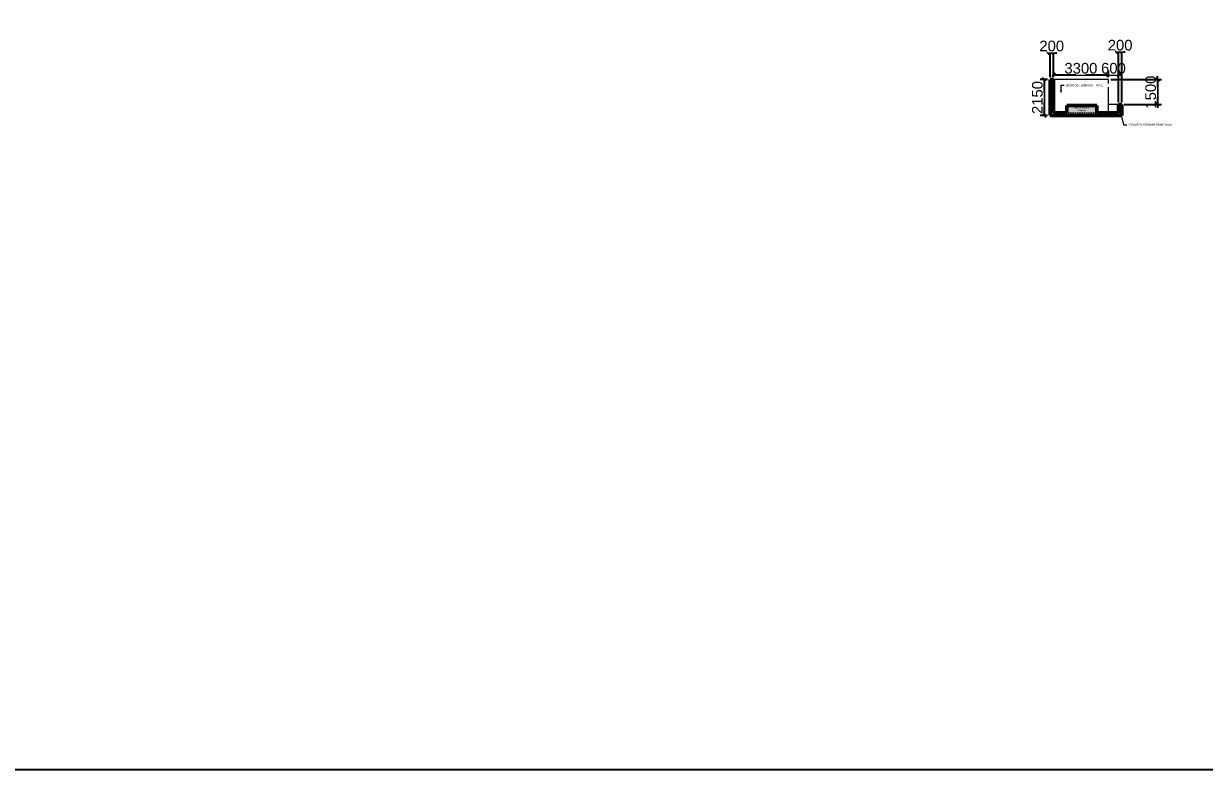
# Model space of a CAD drawing. Header units: millimetres. Extents: x 14826 to 891005, y -311366 to 56117.
# Drawn here: x 763885 to 834670, y -136285 to -91594 of the extents above; entities that cross this region are included whole.
import ezdxf

# ---------------------------------------------------------------- set-up
doc = ezdxf.new("R2010")
doc.units = ezdxf.units.MM
doc.linetypes.add('Dash', pattern=[6.35, 3.175, -3.175])
for name, color, linetype, lineweight in [('A-ANNO-DIMS', 7, 'Continuous', 9), ('A-FLOR-PATT', 7, 'Continuous', 50), ('A-WALL', 7, 'Continuous', 9), ('A-WALL-HDLN', 7, 'Dash', 9), ('A-WALL-PATT', 7, 'Continuous', 50), ('G-ANNO-TEXT', 7, 'Continuous', 9), ('S-FNDN', 7, 'Continuous', 9), ('S-FNDN-IDEN', 7, 'Continuous', 9)]:
    doc.layers.add(name, color=color, linetype=linetype, lineweight=lineweight)
doc.styles.add('Arial', font='arial.ttf', dxfattribs={"height": 636.361708})
doc.styles.add('Arial_1', font='arial.ttf', dxfattribs={"height": 636.4})
doc.dimstyles.new('Greene_Arch_tick_-_2_5mm_Arial', dxfattribs={"dimscale": 304.8, "dimtxt": 255.06485, "dimasz": 0.656168, "dimexe": 0.787402, "dimexo": 0.492126, "dimgap": 0.246063, "dimtad": 1, "dimdec": 0, "dimzin": 0, "dimdsep": 46, "dimtxsty": 'Arial', "dimblk1": 'OBLIQUE', "dimblk2": 'OBLIQUE', "dimsah": 1, "dimcen": 0.09, "dimazin": 0, "dimtfac": 1, "dimtdec": 4, "dimtix": 1, "dimtmove": 0, "dimatfit": 3, "dimfxl": 1, "dimtvp": 1, "dimtfill": 1, "dimtolj": 1, "dimtzin": 0, "dimarcsym": 2})

# ---------------------------------------------------------------- blocks, each defined once
blk = doc.blocks.new('_Oblique')
at = {"color": 0, "linetype": 'ByBlock', "lineweight": -2}
blk.add_line((-0.5, -0.5), (0.5, 0.5), dxfattribs=at)
blk = doc.blocks.new('*D841')
at = {"layer": 'A-ANNO-DIMS', "color": 0, "lineweight": -2, "transparency": 16777216}
for p, q in [((831852, -94948), (831852, -94748)), ((829068, -94948), (832092, -94948)), ((831852, -94948), (831852, -96448)), ((829868, -96448), (832092, -96448)), ((831852, -96448), (831852, -96648))]:
    blk.add_line(p, q, dxfattribs=at)
at = {"layer": 'Defpoints', "color": 0, "transparency": 16777216}
for p in [(828918, -94948), (829718, -96448)]:
    blk.add_point(p, dxfattribs=at)
at = {"layer": 'A-ANNO-DIMS', "color": 0, "lineweight": -2, "transparency": 16777216, "xscale": 200, "yscale": 200, "zscale": 200}
for p, rotation in [((831852, -94948), 270), ((831852, -96448), 90)]:
    blk.add_blockref('_Oblique', p, dxfattribs=dict(at, rotation=rotation))
at = {"layer": 'A-ANNO-DIMS', "color": 0, "transparency": 16777216, "insert": (831452, -95698), "char_height": 636.4, "width": 461.47, "attachment_point": 5, "rotation": 90, "style": 'Arial', "bg_fill": 3, "box_fill_scale": 1.1, "bg_fill_color": 256, "bg_fill_true_color": 13158600, "bg_fill_transparency": 0}
blk.add_mtext('\\A1;1500', dxfattribs=at)
at = {"layer": 'Defpoints', "color": 0, "transparency": 16777216}
blk.add_point((831852, -96448), dxfattribs=at)
blk = doc.blocks.new('*D844')
at = {"layer": 'A-ANNO-DIMS', "color": 0, "lineweight": -2, "transparency": 16777216}
for p, q in [((825268, -94948), (824819, -94948)), ((825059, -94948), (825059, -97098)), ((825268, -97098), (824819, -97098))]:
    blk.add_line(p, q, dxfattribs=at)
at = {"layer": 'Defpoints', "color": 0, "transparency": 16777216}
for p in [(825418, -94948), (825418, -97098)]:
    blk.add_point(p, dxfattribs=at)
at = {"layer": 'A-ANNO-DIMS', "color": 0, "lineweight": -2, "transparency": 16777216, "xscale": 200, "yscale": 200, "zscale": 200}
for p, rotation in [((825059, -94948), 90), ((825059, -97098), 270)]:
    blk.add_blockref('_Oblique', p, dxfattribs=dict(at, rotation=rotation))
at = {"layer": 'A-ANNO-DIMS', "color": 0, "transparency": 16777216, "insert": (824659, -96023), "char_height": 636.4, "width": 461.47, "attachment_point": 5, "rotation": 90, "style": 'Arial', "bg_fill": 3, "box_fill_scale": 1.1, "bg_fill_color": 256, "bg_fill_true_color": 13158600, "bg_fill_transparency": 0}
blk.add_mtext('\\A1;2150', dxfattribs=at)
at = {"layer": 'Defpoints', "color": 0, "transparency": 16777216}
blk.add_point((825059, -97098), dxfattribs=at)
blk = doc.blocks.new('*D845')
at = {"layer": 'A-ANNO-DIMS', "color": 0, "lineweight": -2, "transparency": 16777216}
for p, q in [((825418, -93337), (825218, -93337)), ((825418, -94798), (825418, -93097)), ((825418, -93337), (825618, -93337)), ((825618, -94798), (825618, -93097)), ((825618, -93337), (825818, -93337))]:
    blk.add_line(p, q, dxfattribs=at)
at = {"layer": 'Defpoints', "color": 0, "transparency": 16777216}
for p in [(825418, -94948), (825618, -94948)]:
    blk.add_point(p, dxfattribs=at)
at = {"layer": 'A-ANNO-DIMS', "color": 0, "lineweight": -2, "transparency": 16777216, "xscale": 200, "yscale": 200, "zscale": 200}
blk.add_blockref('_Oblique', (825418, -93337), dxfattribs=at)
at = {"layer": 'A-ANNO-DIMS', "color": 0, "lineweight": -2, "transparency": 16777216, "xscale": 200, "yscale": 200, "zscale": 200, "rotation": 180}
blk.add_blockref('_Oblique', (825618, -93337), dxfattribs=at)
at = {"layer": 'A-ANNO-DIMS', "color": 0, "transparency": 16777216, "insert": (825518, -92937), "char_height": 636.4, "width": 346.1, "attachment_point": 5, "style": 'Arial', "bg_fill": 3, "box_fill_scale": 1.1, "bg_fill_color": 256, "bg_fill_true_color": 13158600, "bg_fill_transparency": 0}
blk.add_mtext('\\A1;200', dxfattribs=at)
at = {"layer": 'Defpoints', "color": 0, "transparency": 16777216}
blk.add_point((825618, -93337), dxfattribs=at)
blk = doc.blocks.new('*D846')
at = {"layer": 'A-ANNO-DIMS', "color": 0, "lineweight": -2, "transparency": 16777216}
for p, q in [((825618, -94798), (825618, -94432)), ((825618, -94672), (828918, -94672)), ((828918, -94798), (828918, -94432))]:
    blk.add_line(p, q, dxfattribs=at)
at = {"layer": 'Defpoints', "color": 0, "transparency": 16777216}
for p in [(828918, -94672), (825618, -94948), (828918, -94948)]:
    blk.add_point(p, dxfattribs=at)
at = {"layer": 'A-ANNO-DIMS', "color": 0, "lineweight": -2, "transparency": 16777216, "xscale": 200, "yscale": 200, "zscale": 200, "rotation": 180}
blk.add_blockref('_Oblique', (825618, -94672), dxfattribs=at)
at = {"layer": 'A-ANNO-DIMS', "color": 0, "lineweight": -2, "transparency": 16777216, "xscale": 200, "yscale": 200, "zscale": 200}
blk.add_blockref('_Oblique', (828918, -94672), dxfattribs=at)
at = {"layer": 'A-ANNO-DIMS', "color": 0, "transparency": 16777216, "insert": (827268, -94272), "char_height": 636.4, "width": 461.47, "attachment_point": 5, "style": 'Arial', "bg_fill": 3, "box_fill_scale": 1.1, "bg_fill_color": 256, "bg_fill_true_color": 13158600, "bg_fill_transparency": 0}
blk.add_mtext('\\A1;3300', dxfattribs=at)
blk = doc.blocks.new('*D847')
at = {"layer": 'A-ANNO-DIMS', "color": 0, "lineweight": -2, "transparency": 16777216}
for p, q in [((828918, -94672), (828718, -94672)), ((828918, -94798), (828918, -94432)), ((828918, -94672), (829518, -94672)), ((829518, -96298), (829518, -94432)), ((829518, -94672), (829718, -94672))]:
    blk.add_line(p, q, dxfattribs=at)
at = {"layer": 'Defpoints', "color": 0, "transparency": 16777216}
blk.add_point((829518, -96448), dxfattribs=at)
at = {"layer": 'A-ANNO-DIMS', "color": 0, "lineweight": -2, "transparency": 16777216, "xscale": 200, "yscale": 200, "zscale": 200}
blk.add_blockref('_Oblique', (828918, -94672), dxfattribs=at)
at = {"layer": 'A-ANNO-DIMS', "color": 0, "lineweight": -2, "transparency": 16777216, "xscale": 200, "yscale": 200, "zscale": 200, "rotation": 180}
blk.add_blockref('_Oblique', (829518, -94672), dxfattribs=at)
at = {"layer": 'A-ANNO-DIMS', "color": 0, "transparency": 16777216, "insert": (829218, -94272), "char_height": 636.4, "width": 346.1, "attachment_point": 5, "style": 'Arial', "bg_fill": 3, "box_fill_scale": 1.1, "bg_fill_color": 256, "bg_fill_true_color": 13158600, "bg_fill_transparency": 0}
blk.add_mtext('\\A1;600', dxfattribs=at)
at = {"layer": 'Defpoints', "color": 0, "transparency": 16777216}
for p in [(829518, -94672), (828918, -94948)]:
    blk.add_point(p, dxfattribs=at)
blk = doc.blocks.new('*D848')
at = {"layer": 'A-ANNO-DIMS', "color": 0, "lineweight": -2, "transparency": 16777216}
for p, q in [((829518, -93287), (829318, -93287)), ((829518, -96298), (829518, -93047)), ((829518, -93287), (829718, -93287)), ((829718, -96298), (829718, -93047)), ((829718, -93287), (829918, -93287))]:
    blk.add_line(p, q, dxfattribs=at)
at = {"layer": 'Defpoints', "color": 0, "transparency": 16777216}
for p in [(829518, -96448), (829718, -96448)]:
    blk.add_point(p, dxfattribs=at)
at = {"layer": 'A-ANNO-DIMS', "color": 0, "lineweight": -2, "transparency": 16777216, "xscale": 200, "yscale": 200, "zscale": 200}
blk.add_blockref('_Oblique', (829518, -93287), dxfattribs=at)
at = {"layer": 'A-ANNO-DIMS', "color": 0, "lineweight": -2, "transparency": 16777216, "xscale": 200, "yscale": 200, "zscale": 200, "rotation": 180}
blk.add_blockref('_Oblique', (829718, -93287), dxfattribs=at)
at = {"layer": 'A-ANNO-DIMS', "color": 0, "transparency": 16777216, "insert": (829618, -92887), "char_height": 636.4, "width": 346.1, "attachment_point": 5, "style": 'Arial', "bg_fill": 3, "box_fill_scale": 1.1, "bg_fill_color": 256, "bg_fill_true_color": 13158600, "bg_fill_transparency": 0}
blk.add_mtext('\\A1;200', dxfattribs=at)
at = {"layer": 'Defpoints', "color": 0, "transparency": 16777216}
blk.add_point((829718, -93287), dxfattribs=at)

msp = doc.modelspace()

# ---------------------------------------------------------------- hatches: boundary and pattern name
at = {"layer": 'A-FLOR-PATT', "lineweight": 25, "true_color": 0xc0c0c0}
msp.add_hatch(color=9, dxfattribs=at).paths.add_polyline_path([(825417.57312, -97097.9267), (829717.57312, -97097.9267), (829717.57312, -96947.9267), (825417.57312, -96947.9267)])
at = {"layer": 'A-WALL-PATT', "lineweight": 25, "true_color": 0xc0c0c0}
for points in [[(825617.57312, -96947.9267), (825617.57312, -94947.9267), (825417.57312, -94947.9267), (825417.57312, -96947.9267)], [(829717.57312, -96947.9267), (829717.57312, -96447.9267), (829517.57312, -96447.9267), (829517.57312, -96947.9267)]]:
    msp.add_hatch(color=9, dxfattribs=at).paths.add_polyline_path(points)
at = {"layer": 'G-ANNO-TEXT'}
msp.add_hatch(color=256, dxfattribs=at).paths.add_polyline_path([(826077.52094, -95701.08558), (826104.31586, -95601.08558), (826050.72602, -95601.08558)])
at = {"layer": 'S-FNDN', "lineweight": 5, "true_color": 0xc0c0c0}
msp.add_hatch(color=9, dxfattribs=at).paths.add_polyline_path([(828217.57312, -96947.9267), (828217.57312, -96497.9267), (826417.57312, -96497.9267), (826417.57312, -96947.9267)])

# ---------------------------------------------------------------- linework, layer by layer
at = {"color": 1}
msp.add_lwpolyline([(891004.86054, -48744.0032), (760723.59509, -48744.0032), (760723.59509, -136284.53271), (891004.86054, -136284.53271)], close=True, dxfattribs=at)
at = {"layer": 'A-WALL', "lineweight": 50}
for p, q in [((825617.57312, -94947.9267), (825417.57312, -94947.9267)), ((825417.57312, -94947.9267), (825417.57312, -96947.9267)), ((825617.57312, -96947.9267), (825617.57312, -94947.9267)), ((829517.57312, -96447.9267), (829517.57312, -96947.9267)), ((829717.57312, -96447.9267), (829517.57312, -96447.9267)), ((829717.57312, -96947.9267), (829717.57312, -96447.9267))]:
    msp.add_line(p, q, dxfattribs=at)
at = {"layer": 'A-WALL'}
for p, q in [((828917.57312, -94947.9267), (825617.57312, -94947.9267)), ((828917.57312, -96947.9267), (828917.57312, -94947.9267)), ((829517.57312, -96447.9267), (828917.57312, -96447.9267))]:
    msp.add_line(p, q, dxfattribs=at)
at = {"layer": 'A-WALL-HDLN'}
for p, q in [((826417.62273, -96947.9267), (828217.52351, -96947.9267)), ((829717.57312, -96947.9267), (829517.62273, -96947.9267))]:
    msp.add_line(p, q, dxfattribs=at)
at = {"layer": 'G-ANNO-TEXT'}
for p, q in [((826104.31586, -95601.08558), (826050.72602, -95601.08558)), ((826050.72602, -95601.08558), (826077.52094, -95701.08558)), ((826077.52094, -95701.08558), (826104.31586, -95601.08558)), ((829827.91467, -97654.5169), (830015.05528, -97654.5169))]:
    msp.add_line(p, q, dxfattribs=at)
at = {"layer": 'S-FNDN', "lineweight": 50}
for p, q in [((825417.57312, -96947.9267), (825417.57312, -97097.9267)), ((826417.57312, -96947.9267), (825617.57312, -96947.9267)), ((828217.57312, -96497.9267), (826417.57312, -96497.9267)), ((826417.57312, -96497.9267), (826417.57312, -96947.9267)), ((828217.57312, -96947.9267), (828217.57312, -96497.9267)), ((829517.57312, -96947.9267), (828217.57312, -96947.9267)), ((829717.57312, -97097.9267), (829717.57312, -96947.9267)), ((825417.57312, -97097.9267), (829717.57312, -97097.9267))]:
    msp.add_line(p, q, dxfattribs=at)

# ---------------------------------------------------------------- texts
at = {"layer": 'S-FNDN-IDEN', "char_height": 100, "attachment_point": 1, "style": 'Arial'}
for s, insert, width in [('2400 x 1800 x', (826866.5437, -96590.61565), 1090.295), ('450mm', (827078.21037, -96752.67294), 577.215)]:
    msp.add_mtext(s, dxfattribs=dict(at, insert=insert, width=width))

# ---------------------------------------------------------------- next in the draw order: dimensions: what is measured, and where the dimension line sits
at = {"layer": 'A-ANNO-DIMS'}
for base, p1, p2, override, picture, middle in [((825058.87687, -97097.9267), (825417.57312, -94947.9267), (825417.57312, -97097.9267), {"dimpost": '<>', "dimfxl": 2150}, '*D844', (824658.96777, -96022.9267)), ((831851.57276, -96447.9267), (828917.57312, -94947.9267), (829717.57312, -96447.9267), {"dimpost": '<>', "dimfxl": 1700}, '*D841', (831451.66366, -95697.9267))]:
    dim = msp.add_linear_dim(base=base, p1=p1, p2=p2, angle=90, dimstyle='Greene_Arch_tick_-_2_5mm_Arial', override=override, dxfattribs=at)
    dim.commit()
    dim.dimension.update_dxf_attribs({"geometry": picture, "text_midpoint": middle})

# ---------------------------------------------------------------- next in the draw order: hatches: boundary and pattern name
at = {"layer": 'G-ANNO-TEXT'}
msp.add_hatch(color=256, dxfattribs=at).paths.add_polyline_path([(829617.38148, -96823.06336), (829615.95275, -96926.58112), (829667.90304, -96913.42673)])

# ---------------------------------------------------------------- next in the draw order: linework, layer by layer
for p, q in [((829617.38148, -96823.06336), (829615.95275, -96926.58112)), ((829615.95275, -96926.58112), (829667.90304, -96913.42673)), ((829667.90304, -96913.42673), (829617.38148, -96823.06336)), ((829617.38148, -96823.06336), (829827.91467, -97654.5169))]:
    msp.add_line(p, q, dxfattribs=at)

# ---------------------------------------------------------------- next in the draw order: dimensions: what is measured, and where the dimension line sits
at = {"layer": 'A-ANNO-DIMS'}
dim = msp.add_linear_dim(base=(825617.57312, -93336.96092), p1=(825417.57312, -94947.9267), p2=(825617.57312, -94947.9267), dimstyle='Greene_Arch_tick_-_2_5mm_Arial', override={"dimpost": '<>', "dimfxl": 200}, dxfattribs=at)
dim.commit()
dim.dimension.update_dxf_attribs({"geometry": '*D845', "text_midpoint": (825517.57312, -92937.05182)})

# ---------------------------------------------------------------- next in the draw order: texts
at = {"layer": 'G-ANNO-TEXT', "insert": (830116.65528, -97592.0169), "char_height": 125, "width": 3250.8428125, "attachment_point": 1, "style": 'Arial_1', "bg_fill": 3, "box_fill_scale": 1.25, "bg_fill_color": 256, "bg_fill_true_color": 13158600, "bg_fill_transparency": 0}
msp.add_mtext('200WIDEx 500HIGH BUND WALL', dxfattribs=at)

# ---------------------------------------------------------------- next in the draw order: dimensions: what is measured, and where the dimension line sits
at = {"layer": 'A-ANNO-DIMS'}
dim = msp.add_linear_dim(base=(828917.57312, -94672.31013), p1=(825617.57312, -94947.9267), p2=(828917.57312, -94947.9267), dimstyle='Greene_Arch_tick_-_2_5mm_Arial', override={"dimpost": '<>', "dimfxl": 3300}, dxfattribs=at)
dim.commit()
dim.dimension.update_dxf_attribs({"geometry": '*D846', "text_midpoint": (827267.57312, -94272.18399)})

# ---------------------------------------------------------------- next in the draw order: linework, layer by layer
at = {"layer": 'G-ANNO-TEXT'}
for p, q in [((826077.52094, -95291.71548), (826264.66156, -95291.71548)), ((826077.52094, -95701.08558), (826077.52094, -95291.71548))]:
    msp.add_line(p, q, dxfattribs=at)

# ---------------------------------------------------------------- next in the draw order: dimensions: what is measured, and where the dimension line sits
at = {"layer": 'A-ANNO-DIMS'}
dim = msp.add_linear_dim(base=(829517.57312, -94672.31013), p1=(828917.57312, -94947.9267), p2=(829517.57312, -96447.9267), dimstyle='Greene_Arch_tick_-_2_5mm_Arial', override={"dimpost": '<>', "dimfxl": 1615.549442}, dxfattribs=at)
dim.commit()
dim.dimension.update_dxf_attribs({"geometry": '*D847', "text_midpoint": (829217.57312, -94272.40103)})

# ---------------------------------------------------------------- next in the draw order: dimensions: what is measured, and where the dimension line sits
dim = msp.add_linear_dim(base=(829717.57312, -93286.73568), p1=(829517.57312, -96447.9267), p2=(829717.57312, -96447.9267), dimstyle='Greene_Arch_tick_-_2_5mm_Arial', override={"dimpost": '<>', "dimfxl": 200}, dxfattribs=at)
dim.commit()
dim.dimension.update_dxf_attribs({"geometry": '*D848', "text_midpoint": (829617.57312, -92886.82659)})

# ---------------------------------------------------------------- next in the draw order: texts
at = {"layer": 'G-ANNO-TEXT', "insert": (826366.26156, -95229.21548), "char_height": 125, "width": 2769.8303125, "attachment_point": 1, "style": 'Arial_1', "bg_fill": 3, "box_fill_scale": 1.25, "bg_fill_color": 256, "bg_fill_true_color": 13158600, "bg_fill_transparency": 0}
msp.add_mtext('200WIDEx 2000HIGH  WALL', dxfattribs=at)

doc.saveas('drawing.dxf')
